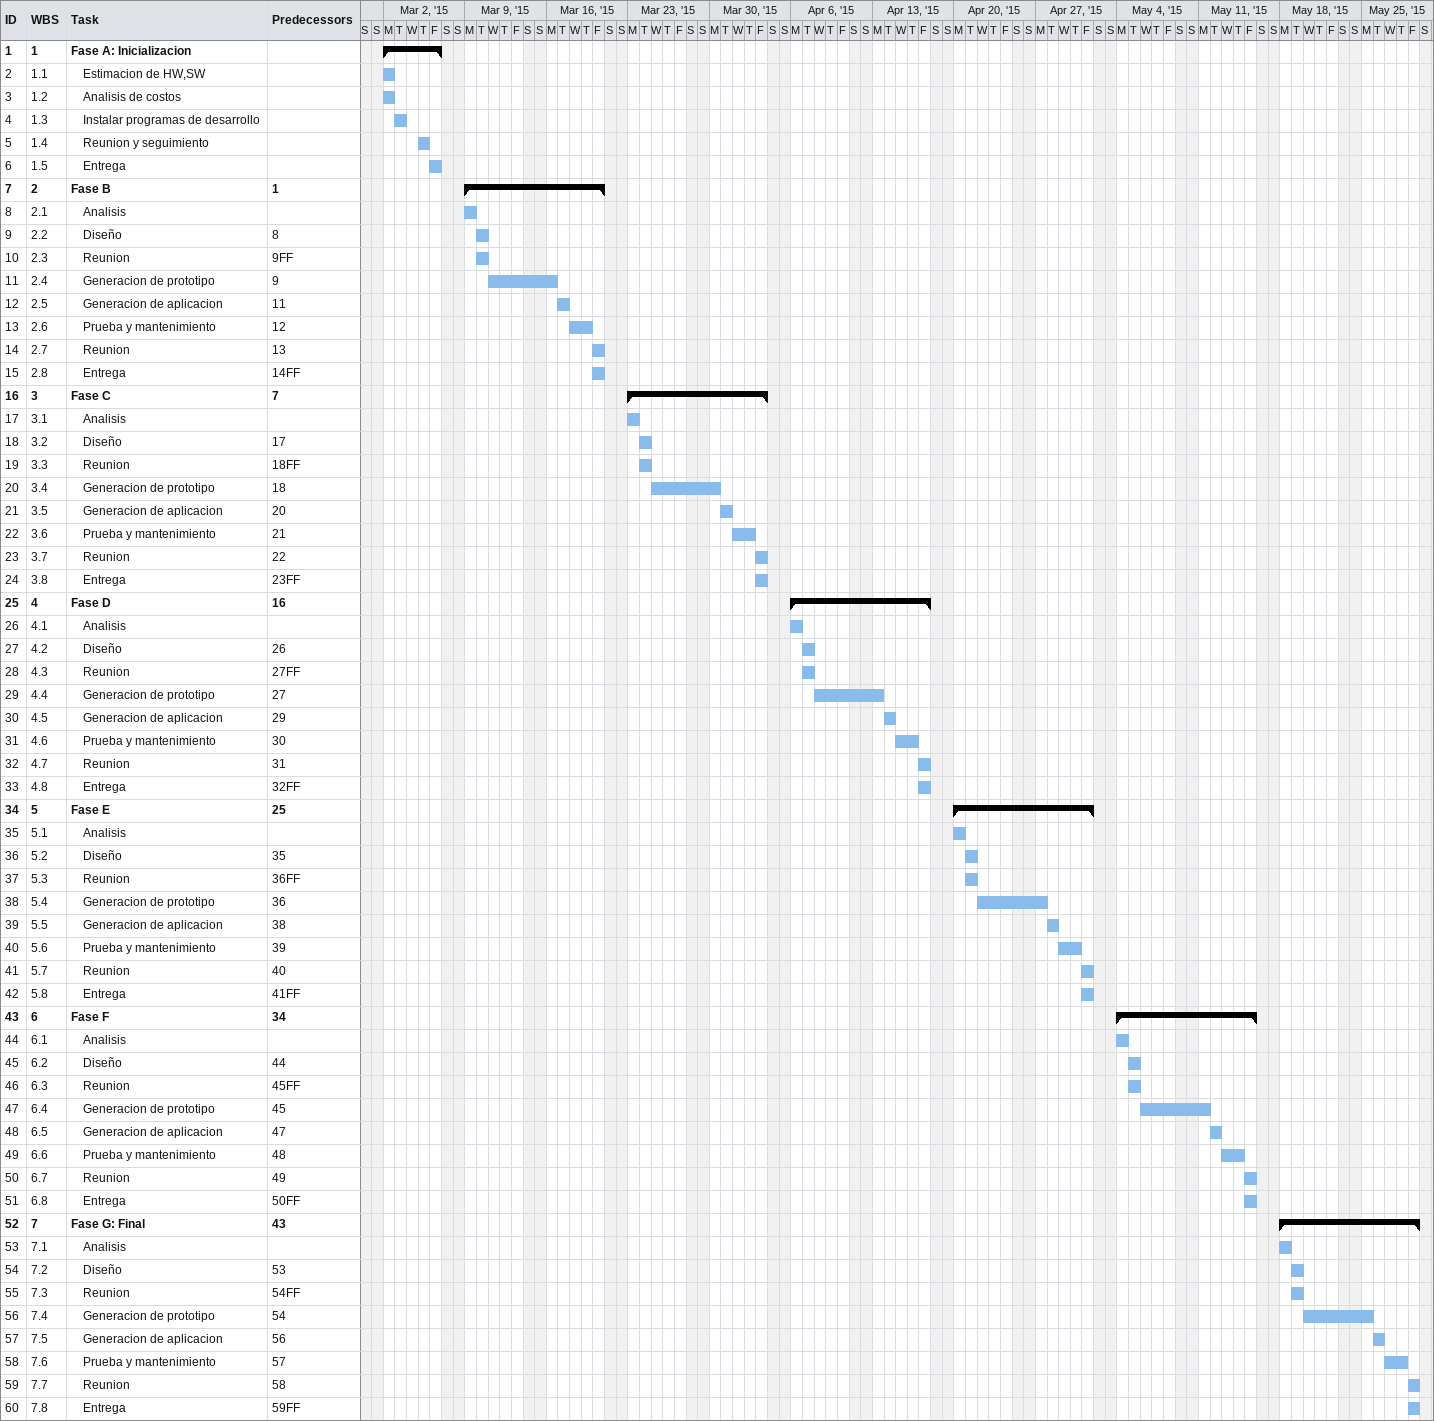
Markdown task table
| ID | WBS | Task | Start | Finish | Predecessors |
|---|---|---|---|---|---|
| 1 | 1 | **Fase A: Inicializacion** | 2015-03-02 | 2015-03-06 |  |
| 2 | 1.1 | Estimacion de HW,SW | 2015-03-02 | 2015-03-02 |  |
| 3 | 1.2 | Analisis de costos | 2015-03-02 | 2015-03-02 |  |
| 4 | 1.3 | Instalar programas de desarrollo | 2015-03-03 | 2015-03-03 |  |
| 5 | 1.4 | Reunion y seguimiento | 2015-03-05 | 2015-03-05 |  |
| 6 | 1.5 | Entrega | 2015-03-06 | 2015-03-06 |  |
| 7 | 2 | **Fase B** | 2015-03-09 | 2015-03-20 | 1 |
| 8 | 2.1 | Analisis | 2015-03-09 | 2015-03-09 |  |
| 9 | 2.2 | Diseño | 2015-03-10 | 2015-03-10 | 8 |
| 10 | 2.3 | Reunion | 2015-03-10 | 2015-03-10 | 9FF |
| 11 | 2.4 | Generacion de prototipo | 2015-03-11 | 2015-03-16 | 9 |
| 12 | 2.5 | Generacion de aplicacion | 2015-03-17 | 2015-03-17 | 11 |
| 13 | 2.6 | Prueba y mantenimiento | 2015-03-18 | 2015-03-19 | 12 |
| 14 | 2.7 | Reunion | 2015-03-20 | 2015-03-20 | 13 |
| 15 | 2.8 | Entrega | 2015-03-20 | 2015-03-20 | 14FF |
| 16 | 3 | **Fase C** | 2015-03-23 | 2015-04-03 | 7 |
| 17 | 3.1 | Analisis | 2015-03-23 | 2015-03-23 |  |
| 18 | 3.2 | Diseño | 2015-03-24 | 2015-03-24 | 17 |
| 19 | 3.3 | Reunion | 2015-03-24 | 2015-03-24 | 18FF |
| 20 | 3.4 | Generacion de prototipo | 2015-03-25 | 2015-03-30 | 18 |
| 21 | 3.5 | Generacion de aplicacion | 2015-03-31 | 2015-03-31 | 20 |
| 22 | 3.6 | Prueba y mantenimiento | 2015-04-01 | 2015-04-02 | 21 |
| 23 | 3.7 | Reunion | 2015-04-03 | 2015-04-03 | 22 |
| 24 | 3.8 | Entrega | 2015-04-03 | 2015-04-03 | 23FF |
| 25 | 4 | **Fase D** | 2015-04-06 | 2015-04-17 | 16 |
| 26 | 4.1 | Analisis | 2015-04-06 | 2015-04-06 |  |
| 27 | 4.2 | Diseño | 2015-04-07 | 2015-04-07 | 26 |
| 28 | 4.3 | Reunion | 2015-04-07 | 2015-04-07 | 27FF |
| 29 | 4.4 | Generacion de prototipo | 2015-04-08 | 2015-04-13 | 27 |
| 30 | 4.5 | Generacion de aplicacion | 2015-04-14 | 2015-04-14 | 29 |
| 31 | 4.6 | Prueba y mantenimiento | 2015-04-15 | 2015-04-16 | 30 |
| 32 | 4.7 | Reunion | 2015-04-17 | 2015-04-17 | 31 |
| 33 | 4.8 | Entrega | 2015-04-17 | 2015-04-17 | 32FF |
| 34 | 5 | **Fase E** | 2015-04-20 | 2015-05-01 | 25 |
| 35 | 5.1 | Analisis | 2015-04-20 | 2015-04-20 |  |
| 36 | 5.2 | Diseño | 2015-04-21 | 2015-04-21 | 35 |
| 37 | 5.3 | Reunion | 2015-04-21 | 2015-04-21 | 36FF |
| 38 | 5.4 | Generacion de prototipo | 2015-04-22 | 2015-04-27 | 36 |
| 39 | 5.5 | Generacion de aplicacion | 2015-04-28 | 2015-04-28 | 38 |
| 40 | 5.6 | Prueba y mantenimiento | 2015-04-29 | 2015-04-30 | 39 |
| 41 | 5.7 | Reunion | 2015-05-01 | 2015-05-01 | 40 |
| 42 | 5.8 | Entrega | 2015-05-01 | 2015-05-01 | 41FF |
| 43 | 6 | **Fase F** | 2015-05-04 | 2015-05-15 | 34 |
| 44 | 6.1 | Analisis | 2015-05-04 | 2015-05-04 |  |
| 45 | 6.2 | Diseño | 2015-05-05 | 2015-05-05 | 44 |
| 46 | 6.3 | Reunion | 2015-05-05 | 2015-05-05 | 45FF |
| 47 | 6.4 | Generacion de prototipo | 2015-05-06 | 2015-05-11 | 45 |
| 48 | 6.5 | Generacion de aplicacion | 2015-05-12 | 2015-05-12 | 47 |
| 49 | 6.6 | Prueba y mantenimiento | 2015-05-13 | 2015-05-14 | 48 |
| 50 | 6.7 | Reunion | 2015-05-15 | 2015-05-15 | 49 |
| 51 | 6.8 | Entrega | 2015-05-15 | 2015-05-15 | 50FF |
| 52 | 7 | **Fase G: Final** | 2015-05-18 | 2015-05-29 | 43 |
| 53 | 7.1 | Analisis | 2015-05-18 | 2015-05-18 |  |
| 54 | 7.2 | Diseño | 2015-05-19 | 2015-05-19 | 53 |
| 55 | 7.3 | Reunion | 2015-05-19 | 2015-05-19 | 54FF |
| 56 | 7.4 | Generacion de prototipo | 2015-05-20 | 2015-05-25 | 54 |
| 57 | 7.5 | Generacion de aplicacion | 2015-05-26 | 2015-05-26 | 56 |
| 58 | 7.6 | Prueba y mantenimiento | 2015-05-27 | 2015-05-28 | 57 |
| 59 | 7.7 | Reunion | 2015-05-29 | 2015-05-29 | 58 |
| 60 | 7.8 | Entrega | 2015-05-29 | 2015-05-29 | 59FF |
